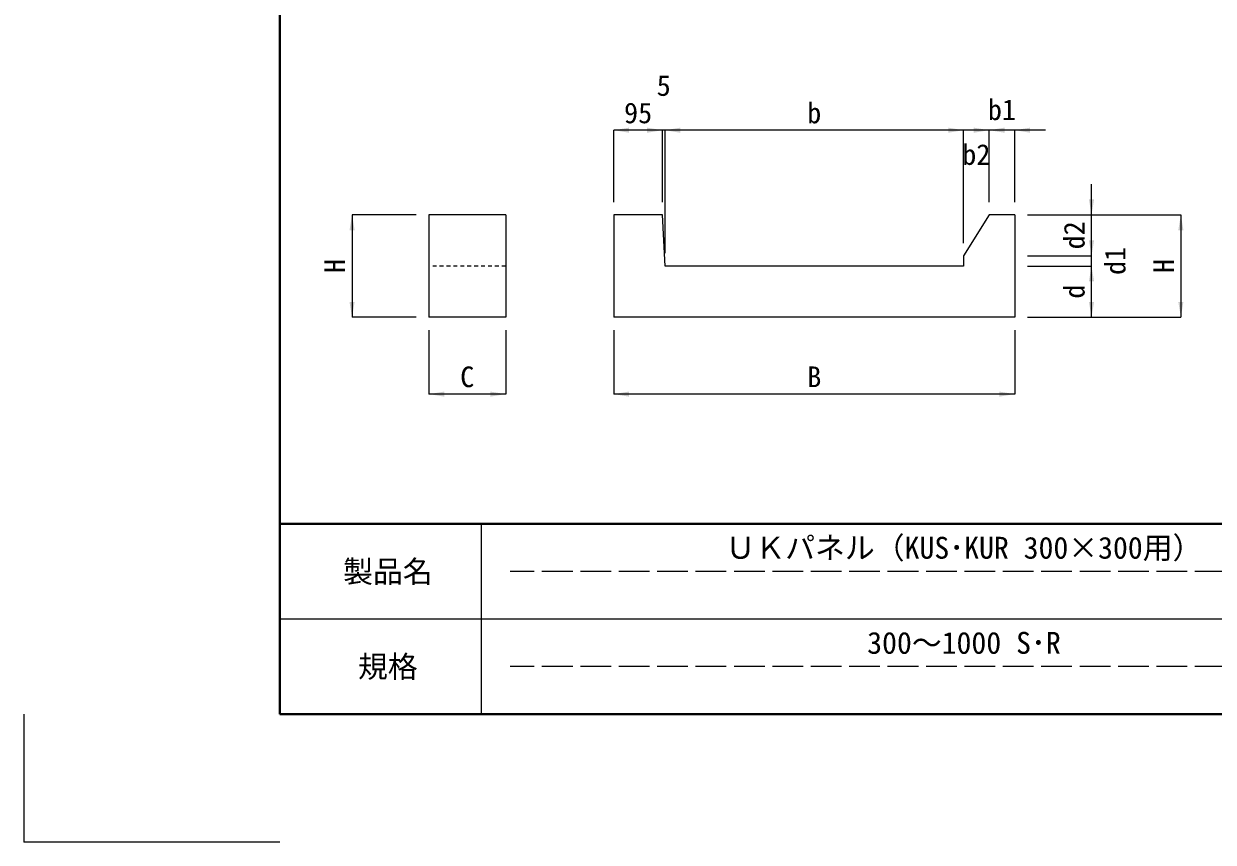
# Model space of a CAD drawing. Units: millimetres at full size. Extents: x 775 to 11990, y -20722 to -13297.
# Drawn here: x 775 to 3098, y -20722 to -19124 of the extents above; entities that cross this region are included whole.
import ezdxf
from ezdxf.enums import TextEntityAlignment as Align

# ---------------------------------------------------------------- set-up
doc = ezdxf.new("R2010")
doc.units = ezdxf.units.MM
doc.header["$LTSCALE"] = 10
doc.linetypes.add('DASHED', pattern=[7.5, 6, -1.5])
doc.linetypes.add('USER1', pattern=[1.35, 0.75, -0.6])
for name, color, linetype, lineweight in [('Defpoints_3', 8, 'Continuous', 0), ('図枠', 7, 'Continuous', 5), ('寸法線', 7, 'Continuous', 9), ('本体', 2, 'Continuous', 20), ('補助線', 4, 'Continuous', 5)]:
    doc.layers.add(name, color=color, linetype=linetype, lineweight=lineweight)
doc.styles.add('ＭＳ ゴシック', font='')
doc.styles.get('ＭＳ ゴシック').set_extended_font_data('MS Gothic')

# ---------------------------------------------------------------- blocks, each defined once
blk = doc.blocks.new('filled_arrow')
at = {"color": 0, "linetype": 'Continuous', "lineweight": -2}
blk.add_solid([(7.5, 1.25), (0, 0), (7.5, -1.25)], dxfattribs=at)

msp = doc.modelspace()

# ---------------------------------------------------------------- linework, layer by layer
at = {"layer": 'Defpoints_3', "color": 7, "lineweight": 13}
for p in [(775.19, -20472.08), (1275.19, -20722.08)]:
    msp.add_line(p, (775.19, -20722.08), dxfattribs=at)
at = {"layer": '図枠', "lineweight": 40}
for p, q in [((1275.19, -13547.08), (1275.19, -20472.08)), ((1275.19, -20472.08), (5775.19, -20472.08))]:
    msp.add_line(p, q, dxfattribs=at)
at = {"layer": '図枠', "lineweight": 13}
for p, q in [((5775.19, -20100.83), (1275.19, -20100.83)), ((1668.94, -20472.08), (1668.94, -20100.83)), ((4650.19, -20286.46), (1275.19, -20286.46))]:
    msp.add_line(p, q, dxfattribs=at)
at = {"layer": '図枠', "linetype": 'DASHED', "lineweight": 9}
for p, q in [((3497.07, -20193.65), (1725.19, -20193.65)), ((3497.07, -20379.27), (1725.19, -20379.27))]:
    msp.add_line(p, q, dxfattribs=at)
at = {"layer": '寸法線'}
for p, q in [((2022.33, -19332.04), (1927.33, -19332.04)), ((1927.33, -19472.26), (1927.33, -19332.04)), ((2087.33, -19332.04), (1962.33, -19332.04)), ((2022.33, -19472.26), (2022.33, -19332.04)), ((2022.33, -19472.26), (2022.33, -19332.04)), ((2610.33, -19332.04), (2027.33, -19332.04)), ((2027.33, -19572.26), (2027.33, -19332.04)), ((2027.33, -19572.26), (2027.33, -19332.04)), ((2720.33, -19332.04), (2550.33, -19332.04)), ((2770.33, -19332.04), (2600.33, -19332.04)), ((2610.33, -19552.26), (2610.33, -19332.04)), ((2610.33, -19552.26), (2610.33, -19332.04)), ((2660.33, -19472.26), (2660.33, -19332.04)), ((2660.33, -19472.26), (2660.33, -19332.04)), ((2710.33, -19472.26), (2710.33, -19332.04)), ((2860.18, -19577.26), (2860.18, -19437.25)), ((1416.22, -19497.26), (1416.22, -19697.25)), ((1541.22, -19497.26), (1416.22, -19497.26)), ((2735.33, -19497.25), (2860.18, -19497.25)), ((2735.33, -19497.25), (3034.67, -19497.25)), ((3034.67, -19497.25), (3034.67, -19697.25)), ((2860.18, -19657.26), (2860.18, -19517.26)), ((2735.33, -19577.26), (2860.18, -19577.26)), ((2735.33, -19577.26), (2860.18, -19577.26)), ((2735.33, -19597.26), (2860.18, -19597.26)), ((2735.33, -19597.26), (2860.18, -19597.26)), ((2860.18, -19697.25), (2860.18, -19597.26)), ((1541.22, -19697.25), (1416.22, -19697.25)), ((2735.33, -19697.25), (2860.18, -19697.25)), ((2735.33, -19697.25), (3034.67, -19697.25)), ((1566.22, -19722.25), (1566.22, -19847.25)), ((1716.22, -19722.25), (1716.22, -19847.25)), ((1927.33, -19722.25), (1927.33, -19847.25)), ((2710.33, -19722.25), (2710.33, -19847.25)), ((1716.22, -19847.25), (1566.22, -19847.25)), ((2710.33, -19847.25), (1927.33, -19847.25))]:
    msp.add_line(p, q, dxfattribs=at)
at = {"layer": '本体'}
for p, q in [((1566.22, -19497.26), (1566.22, -19697.25)), ((1716.22, -19497.26), (1566.22, -19497.26)), ((1716.22, -19497.26), (1716.22, -19697.25)), ((1927.33, -19497.26), (1927.33, -19697.25)), ((2022.33, -19497.26), (1927.33, -19497.26)), ((2027.33, -19597.26), (2022.33, -19497.26)), ((2660.33, -19497.26), (2610.33, -19577.26)), ((2710.33, -19497.26), (2660.33, -19497.26)), ((2710.33, -19497.25), (2710.33, -19697.25)), ((2610.33, -19577.26), (2610.33, -19597.26)), ((2610.33, -19597.25), (2027.33, -19597.26)), ((1716.22, -19697.25), (1566.22, -19697.25)), ((2710.33, -19697.25), (1927.33, -19697.25))]:
    msp.add_line(p, q, dxfattribs=at)
at = {"layer": '本体', "linetype": 'USER1', "lineweight": 9}
msp.add_line((1716.22, -19597.26), (1566.22, -19597.26), dxfattribs=at)
at = {"layer": '補助線', "color": 8, "lineweight": 40}
for p, q in [((1275.19, -20100.83), (1275.19, -13675.83)), ((5775.19, -20100.83), (1275.19, -20100.83))]:
    msp.add_line(p, q, dxfattribs=at)

# ---------------------------------------------------------------- block references
at = {"layer": '寸法線', "xscale": 4, "yscale": 4}
for p in [(1927.33, -19332.04), (2027.33, -19332.04), (2027.33, -19332.04), (2660.33, -19332.04), (2710.33, -19332.04), (1566.22, -19847.25), (1927.33, -19847.25)]:
    msp.add_blockref('filled_arrow', p, dxfattribs=at)
for p, rotation in [((2022.33, -19332.04), 180), ((2022.33, -19332.04), 180), ((2610.33, -19332.04), 180), ((2610.33, -19332.04), 180), ((2660.33, -19332.04), 180), ((2860.18, -19497.25), 90), ((1416.22, -19497.26), 270), ((3034.67, -19497.25), 270), ((2860.18, -19577.26), 90), ((2860.18, -19577.26), 90), ((2860.18, -19597.26), 270), ((2860.18, -19597.26), 270), ((1416.22, -19697.25), 90), ((2860.18, -19697.25), 90), ((3034.67, -19697.25), 90), ((1716.22, -19847.25), 180), ((2710.33, -19847.25), 180)]:
    msp.add_blockref('filled_arrow', p, dxfattribs=dict(at, rotation=rotation))

# ---------------------------------------------------------------- texts
at = {"layer": '図枠', "style": 'ＭＳ ゴシック'}
for s, p in [('ＵＫパネル（KUS･KUR 300×300用）', (2611.13, -20147.24)), ('製品名', (1486.13, -20193.65)), ('300～1000 S･R', (2611.13, -20332.87)), ('規格', (1486.13, -20379.27))]:
    msp.add_text(s, height=42.72, dxfattribs=at).set_placement(p, align=Align.MIDDLE_CENTER)
at = {"layer": '寸法線', "style": 'ＭＳ ゴシック'}
for s, p in [('5', (2024.83, -19244.81)), ('b', (2318.83, -19298.29)), ('b1', (2685.33, -19292.04)), ('95', (1974.83, -19298.29)), ('b2', (2635.33, -19379.48)), ('C', (1641.22, -19813.5)), ('B', (2318.83, -19813.5))]:
    msp.add_text(s, height=40.35, dxfattribs=at).set_placement(p, align=Align.MIDDLE_CENTER)
for s, p in [('d2', (2826.43, -19537.25)), ('d1', (2906.32, -19587.26)), ('H', (1382.47, -19597.26)), ('H', (3000.92, -19597.25)), ('d', (2826.43, -19647.25))]:
    msp.add_text(s, height=40.35, rotation=90, dxfattribs=at).set_placement(p, align=Align.MIDDLE_CENTER)

doc.saveas('drawing.dxf')
